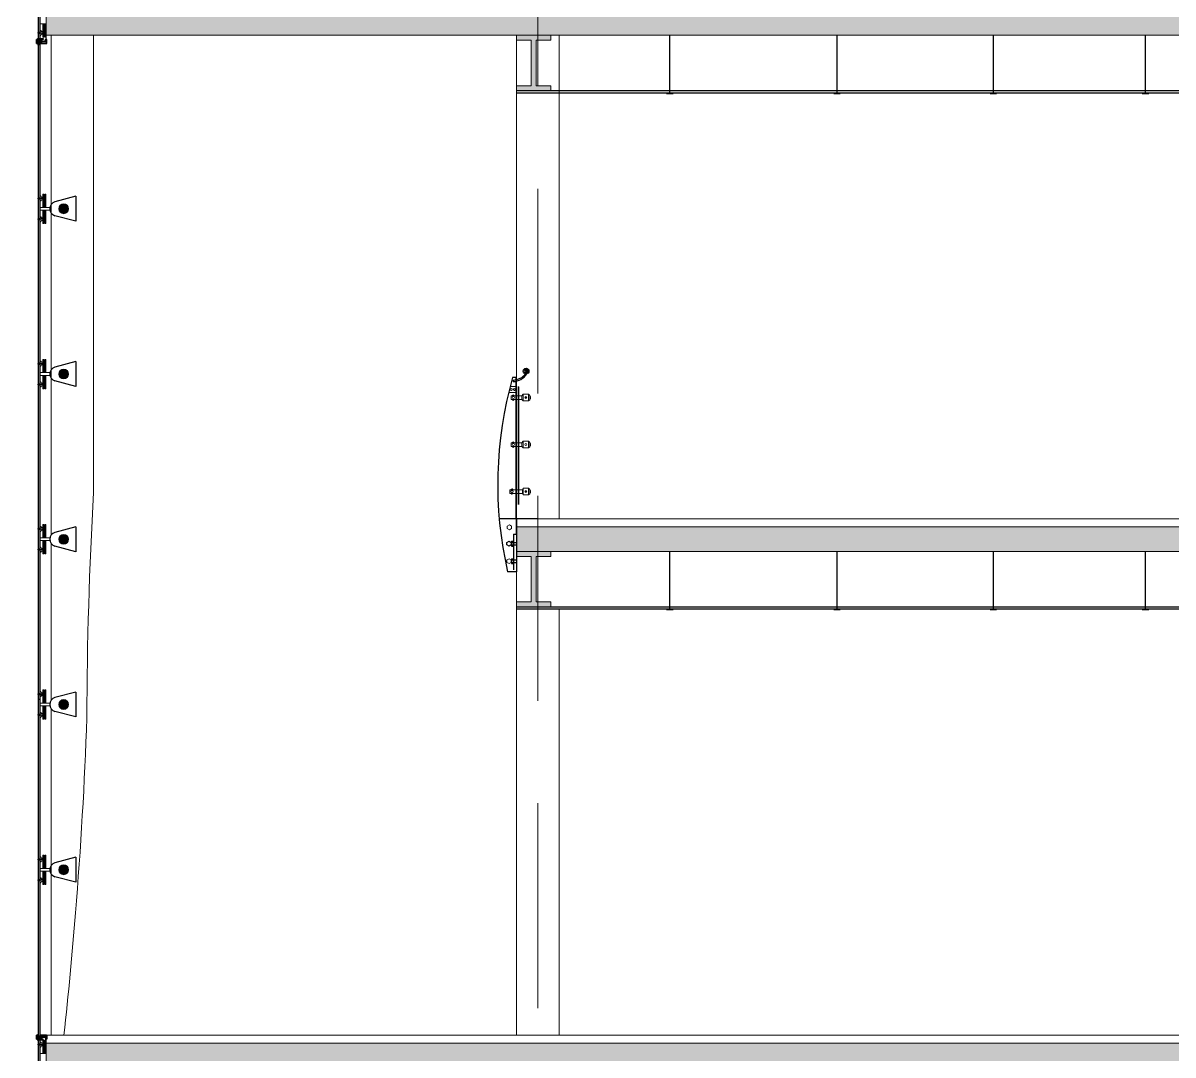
# Model space of a CAD drawing. Header units: millimetres. Extents: x 1135 to 1350, y 205 to 283.
# Drawn here: x 1303.59 to 1310.61, y 260.23 to 266.53 of the extents above; entities that cross this region are included whole.
import ezdxf

# ---------------------------------------------------------------- set-up
doc = ezdxf.new("R2010")
doc.units = ezdxf.units.MM
doc.header["$LTSCALE"] = 10
doc.linetypes.add('DASHED2', pattern=[0.375, 0.25, -0.125])
doc.layers.get('0').update_dxf_attribs({"color": 90})
for name, color, linetype in [('1', 130, 'Continuous'), ('CIEL', 8, 'Continuous'), ('DATA', 9, 'Continuous'), ('ESCALERA', 90, 'Continuous'), ('FONDO', 8, 'Continuous'), ('TEX1', 90, 'Continuous'), ('VIDRO', 140, 'Continuous')]:
    doc.layers.add(name, color=color, linetype=linetype)
for name, color, linetype, lineweight in [('A-perf', 180, 'Continuous', 9), ('cinza 03', 252, 'Continuous', 13), ('HACHT', 90, 'Continuous', 9), ('linha estutura', 252, 'Continuous', 13), ('pn 02', 16, 'Continuous', 20), ('PN-01', 90, 'Continuous', 13), ('TEXTOS', 90, 'Continuous', 9)]:
    doc.layers.add(name, color=color, linetype=linetype, lineweight=lineweight)

# ---------------------------------------------------------------- blocks, each defined once
blk = doc.blocks.new('A$C43351A97')
at = {"layer": 'DATA'}
for p, q in [((0, 0.99), (0, 3.49)), ((0, 3.49), (0.53, 3.49)), ((3.53, 0.99), (0, 0.99)), ((0.07, 3.4), (0.06, 3.37)), ((0.06, 3.37), (0.06, 3.05)), ((0.06, 3.05), (0.07, 3.02)), ((0.09, 3.42), (0.07, 3.4)), ((0.07, 3.31), (0.07, 3.13)), ((0.07, 3.02), (0.09, 3)), ((0.11, 2.92), (0.08, 2.9)), ((0.08, 2.9), (0.08, 2.87)), ((0.08, 2.87), (0.08, 1.13)), ((0.08, 1.13), (0.08, 1.1)), ((0.08, 1.1), (0.11, 1.08)), ((0.13, 3.43), (0.09, 3.42)), ((0.09, 3), (0.13, 2.99)), ((0.14, 2.93), (0.11, 2.92)), ((0.11, 1.08), (0.14, 1.07)), ((0.48, 3.43), (0.13, 3.43)), ((0.46, 3.42), (0.13, 3.36)), ((0.13, 3.08), (0.46, 3.02)), ((0.13, 2.99), (0.48, 2.99)), ((0.53, 2.93), (0.14, 2.93)), ((0.14, 1.07), (2.94, 1.07)), ((0.18, 3.27), (0.3, 3.34)), ((0.3, 3.09), (0.18, 3.16)), ((0.29, 3.32), (0.19, 3.26)), ((0.19, 3.18), (0.29, 3.11)), ((0.26, 2.75), (0.26, 2.19)), ((0.61, 2.75), (0.26, 2.75)), ((0.26, 2.19), (2.73, 2.19)), ((0.32, 3.27), (0.32, 3.3)), ((0.61, 3.27), (0.32, 3.27)), ((0.32, 3.17), (0.61, 3.17)), ((0.32, 3.13), (0.32, 3.17)), ((0.34, 3.32), (0.34, 3.28)), ((0.34, 3.28), (0.43, 3.28)), ((0.34, 3.15), (0.34, 3.11)), ((0.43, 3.15), (0.34, 3.15)), ((0.39, 2.38), (0.39, 2.56)), ((0.43, 3.28), (0.46, 3.42)), ((0.46, 3.02), (0.43, 3.15)), ((0.45, 2.63), (0.86, 2.63)), ((2.73, 2.31), (0.45, 2.31)), ((0.48, 3.41), (0.48, 3.43)), ((0.48, 3.39), (0.48, 3.41)), ((0.49, 3.38), (0.48, 3.39)), ((0.48, 3.03), (0.49, 3.04)), ((0.48, 3.02), (0.48, 3.03)), ((0.48, 2.99), (0.48, 3.02)), ((0.51, 3.38), (0.49, 3.38)), ((0.49, 3.04), (0.51, 3.04)), ((0.52, 3.38), (0.51, 3.38)), ((0.51, 3.04), (0.52, 3.04)), ((0.53, 3.39), (0.52, 3.38)), ((0.52, 3.04), (0.53, 3.03)), ((0.53, 3.49), (0.53, 3.41)), ((0.53, 3.41), (0.53, 3.39)), ((0.53, 3.03), (0.53, 3.02)), ((0.53, 3.02), (0.53, 2.93)), ((0.61, 3.5), (0.61, 3.27)), ((0.86, 3.5), (0.61, 3.5)), ((0.61, 3.17), (0.61, 2.75)), ((0.73, 3.38), (0.86, 3.38)), ((0.73, 2.75), (0.73, 3.38)), ((0.86, 2.75), (0.73, 2.75)), ((0.86, 3.38), (0.86, 3.5)), ((0.86, 2.63), (0.86, 2.75)), ((4.83, 4), (2.1, 3.5)), ((2.1, 4), (4.83, 3.5)), ((2.1, 4), (2.1, 3.5)), ((4.83, 4), (2.1, 4)), ((2.1, 3.5), (4.83, 3.5)), ((2.73, 2.41), (2.73, 2.31)), ((2.73, 2.19), (2.73, 2.09)), ((2.95, 2.47), (2.79, 2.47)), ((2.79, 2.03), (2.95, 2.03)), ((2.88, 2.32), (2.92, 2.31)), ((2.95, 2.39), (2.89, 2.39)), ((2.89, 2.18), (2.93, 2.19)), ((2.9, 2.39), (2.95, 2.41)), ((5.59, 2.31), (2.9, 2.31)), ((2.9, 2.19), (3.54, 2.19)), ((2.96, 2.12), (2.9, 2.12)), ((2.95, 2.09), (2.9, 2.11)), ((2.92, 2.31), (3.03, 2.31)), ((2.93, 2.19), (3.02, 2.19)), ((2.94, 1.07), (2.97, 1.08)), ((2.97, 1.08), (2.99, 1.1)), ((2.98, 3.5), (2.98, 2.42)), ((5.21, 3.5), (2.98, 3.5)), ((2.99, 1.97), (2.99, 2.08)), ((2.99, 1.1), (3, 1.13)), ((3, 1.43), (3.02, 1.49)), ((3, 1.13), (3, 1.43)), ((3.02, 1.49), (3.06, 1.54)), ((3.05, 2.16), (3.05, 1.97)), ((3.05, 1.97), (3.74, 1.97)), ((3.06, 3.42), (5.17, 3.42)), ((3.06, 2.35), (3.06, 3.42)), ((3.06, 1.54), (3.13, 1.56)), ((3.07, 1.46), (3.06, 1.43)), ((3.06, 1.43), (3.06, 1.12)), ((3.06, 1.12), (3.07, 1.09)), ((3.09, 1.48), (3.07, 1.46)), ((3.07, 1.09), (3.09, 1.06)), ((3.08, 1.38), (3.08, 1.19)), ((3.62, 1.87), (3.09, 1.87)), ((3.13, 1.49), (3.09, 1.48)), ((3.09, 1.06), (3.13, 1.05)), ((3.13, 1.56), (3.53, 1.56)), ((3.48, 1.49), (3.13, 1.49)), ((3.13, 1.05), (3.48, 1.05)), ((3.47, 1.48), (3.14, 1.43)), ((3.14, 1.14), (3.47, 1.09)), ((3.19, 1.34), (3.3, 1.41)), ((3.3, 1.15), (3.19, 1.23)), ((3.2, 1.32), (3.3, 1.39)), ((3.3, 1.18), (3.2, 1.24)), ((3.33, 1.37), (3.33, 1.33)), ((3.33, 1.33), (3.74, 1.33)), ((3.33, 1.23), (3.33, 1.2)), ((3.71, 1.23), (3.33, 1.23)), ((3.34, 1.39), (3.34, 1.35)), ((3.34, 1.35), (3.43, 1.35)), ((3.34, 1.22), (3.34, 1.18)), ((3.43, 1.22), (3.34, 1.22)), ((3.43, 1.35), (3.47, 1.48)), ((3.47, 1.09), (3.43, 1.22)), ((3.48, 1.47), (3.48, 1.49)), ((3.48, 1.46), (3.48, 1.47)), ((3.49, 1.45), (3.48, 1.46)), ((3.48, 1.09), (3.49, 1.1)), ((3.48, 1.08), (3.48, 1.09)), ((3.48, 1.05), (3.48, 1.08)), ((3.51, 1.44), (3.49, 1.45)), ((3.49, 1.1), (3.51, 1.1)), ((3.52, 1.45), (3.51, 1.44)), ((3.51, 1.1), (3.52, 1.1)), ((3.53, 1.46), (3.52, 1.45)), ((3.52, 1.1), (3.53, 1.09)), ((3.53, 1.56), (3.53, 1.47)), ((3.53, 1.47), (3.53, 1.46)), ((3.53, 1.09), (3.53, 1.08)), ((3.53, 1.08), (3.53, 0.99)), ((3.54, 2.19), (3.54, 2.09)), ((4.17, 0.88), (3.57, 0.96)), ((3.61, 2.03), (3.7, 2.03)), ((3.62, 1.51), (3.62, 1.87)), ((3.62, 1.09), (3.67, 1.09)), ((3.62, 1.03), (3.62, 1.09)), ((3.64, 2.18), (3.68, 2.19)), ((3.65, 2.19), (5.59, 2.19)), ((3.71, 2.12), (3.65, 2.12)), ((3.7, 2.09), (3.65, 2.11)), ((3.84, 1), (3.65, 1)), ((3.67, 1.09), (3.71, 1.23)), ((3.68, 2.19), (3.77, 2.19)), ((3.71, 1.87), (3.71, 1.51)), ((3.74, 1.87), (3.71, 1.87)), ((3.71, 1.51), (3.8, 1.51)), ((3.74, 1.97), (3.74, 2.08)), ((3.74, 1.33), (3.74, 1.39)), ((3.8, 2.16), (3.8, 1.94)), ((3.87, 1.33), (3.8, 1.09)), ((3.8, 1.09), (3.87, 1.09)), ((3.96, 1.49), (3.86, 1.32)), ((3.87, 1.45), (3.87, 1.33)), ((3.87, 1.09), (3.87, 1.03)), ((3.97, 1.27), (3.97, 1.05)), ((4.17, 1.34), (4.02, 1.5)), ((4.07, 1.05), (4.07, 1.27)), ((4.17, 0), (4.17, 1.5)), ((5.36, 1.5), (4.17, 1.5)), ((4.83, 3.5), (4.83, 4)), ((5.3, 3.19), (5.03, 2.71)), ((5.03, 2.71), (5.03, 2.35)), ((5.11, 2.69), (5.37, 3.14)), ((5.11, 2.35), (5.11, 2.69)), ((5.17, 3.42), (5.3, 3.19)), ((5.17, 0), (5.17, 1.5)), ((5.17, 0.86), (5.67, 0.94)), ((5.37, 3.24), (5.21, 3.5)), ((5.36, 3.5), (5.36, 3.28)), ((5.61, 3.5), (5.36, 3.5)), ((5.36, 3.1), (5.36, 2.93)), ((5.36, 1.57), (5.36, 1.4)), ((5.36, 1.23), (5.36, 1)), ((5.36, 1), (5.61, 1)), ((5.38, 3.25), (5.41, 3.25)), ((5.41, 3.13), (5.38, 3.13)), ((5.38, 1.38), (5.41, 1.38)), ((5.41, 1.25), (5.38, 1.25)), ((5.41, 3.29), (5.5, 3.29)), ((5.41, 3.25), (5.41, 3.29)), ((5.41, 3.09), (5.41, 3.13)), ((5.41, 3.1), (5.41, 3.09)), ((5.6, 3.09), (5.41, 3.09)), ((5.41, 1.41), (5.6, 1.41)), ((5.41, 1.38), (5.41, 1.41)), ((5.41, 1.21), (5.41, 1.25)), ((5.5, 1.21), (5.41, 1.21)), ((5.46, 3), (5.65, 3)), ((5.46, 2.93), (5.46, 3)), ((5.46, 1.5), (5.46, 1.57)), ((5.65, 1.5), (5.46, 1.5)), ((5.5, 3.29), (5.63, 3.16)), ((5.63, 1.34), (5.5, 1.21)), ((5.61, 3.32), (5.61, 3.5)), ((5.64, 3.29), (5.61, 3.32)), ((5.61, 1.18), (5.64, 1.21)), ((5.61, 1), (5.61, 1.18)), ((5.66, 3.31), (5.64, 3.29)), ((5.64, 1.21), (5.66, 1.19)), ((5.65, 3.5), (6.23, 3.5)), ((5.73, 3.45), (5.65, 3.47)), ((5.65, 3), (5.65, 3)), ((5.65, 3), (5.65, 2.38)), ((5.65, 2.13), (5.65, 1.5)), ((5.65, 1.03), (5.73, 1.05)), ((6.23, 1), (5.65, 1)), ((5.72, 3.31), (5.66, 3.31)), ((5.66, 1.19), (5.72, 1.19)), ((6.2, 0.94), (5.67, 0.94)), ((5.73, 3.29), (5.73, 3.45)), ((5.73, 1.05), (5.73, 1.21)), ((5.77, 1.44), (5.77, 3.06)), ((5.77, 3.06), (5.95, 3.06)), ((5.95, 1.44), (5.77, 1.44)), ((6.19, 3.45), (5.81, 3.43)), ((5.81, 3.43), (5.81, 3.29)), ((5.81, 1.21), (5.81, 1.07)), ((5.81, 1.07), (6.19, 1.05)), ((5.92, 3.23), (5.82, 3.28)), ((5.82, 1.22), (5.92, 1.27)), ((5.95, 3.06), (5.95, 3.17)), ((5.95, 1.33), (5.95, 1.44)), ((6.17, 2.25), (6.19, 2.83)), ((6.19, 1.68), (6.17, 2.25)), ((6.19, 2.83), (6.19, 3.45)), ((6.19, 1.05), (6.19, 1.68)), ((6.23, 3.5), (6.23, 1))]:
    blk.add_line(p, q, dxfattribs=at)
blk.add_circle((5.12, 3.76), 0.243, dxfattribs=at)
for centre, radius, start, end in [((0.13, 3.3), 0.0625, 90, 168.61954), ((0.13, 3.14), 0.0625, 191.38046, 270), ((0.24, 3.22), 0.0784, 135.87573, 224.12427), ((0.22, 3.22), 0.0469, 124.43657, 235.56343), ((0.3, 3.3), 0.025, 360, 124.43657), ((0.3, 3.13), 0.025, 235.56343, 360), ((0.31, 3.32), 0.0272, 0, 124.43657), ((0.31, 3.11), 0.0272, 235.56343, 360), ((0.45, 2.56), 0.0625, 90, 180), ((0.45, 2.38), 0.0625, 180, 270), ((2.79, 2.41), 0.0625, 90, 180), ((2.79, 2.09), 0.0625, 180, 270), ((2.9, 2.35), 0.041, 90, 270), ((2.89, 2.35), 0.0312, 90, 254.96712), ((2.9, 2.15), 0.041, 90, 270), ((2.9, 2.15), 0.031, 105.99545, 270.00455), ((2.95, 2.44), 0.03, 270, 90), ((2.95, 2.42), 0.0312, 270, 0), ((2.95, 2.06), 0.03, 270, 90), ((2.96, 2.08), 0.031, 359.99877, 90.00123), ((3.09, 1.97), 0.094, 179.9974, 270.00108), ((3.02, 2.16), 0.031, 360, 90), ((3.03, 2.35), 0.0312, 270, 0), ((3.05, 2.16), 0.00000125, 180, 0), ((3.14, 1.37), 0.0625, 90, 168.61954), ((3.14, 1.2), 0.0625, 191.38046, 270), ((3.24, 1.28), 0.0784, 135.87573, 224.12427), ((3.23, 1.28), 0.0469, 124.35561, 235.64439), ((3.32, 1.39), 0.0272, 360, 124.43657), ((3.31, 1.37), 0.025, 359.99613, 124.00387), ((3.31, 1.2), 0.025, 235.73155, 359.72194), ((3.32, 1.18), 0.0272, 235.56343, 360), ((3.61, 2.09), 0.0625, 180, 270), ((3.57, 1.08), 0.039, 0.1803, 180), ((3.57, 1), 0.039, 180, 262.07308), ((3.65, 2.15), 0.041, 90, 270), ((3.65, 2.15), 0.0309, 105.33705, 270.12763), ((3.74, 1.51), 0.125, 180, 270), ((3.65, 1.03), 0.03, 180, 224.98847), ((3.65, 1.03), 0.03, 224.98847, 270.01153), ((3.7, 2.06), 0.031, 270, 90), ((3.71, 2.08), 0.031, 360, 90), ((3.74, 1.94), 0.062, 270, 360), ((3.77, 2.16), 0.031, 0, 90), ((3.8, 1.45), 0.062, 360, 90), ((3.84, 1.03), 0.03, 270, 0.00477), ((3.99, 1.47), 0.037, 43.0014, 150), ((4.02, 1.25), 0.0537, 21.45883, 158.54117), ((4.02, 1.07), 0.0537, 201.45883, 338.54117), ((5.07, 2.35), 0.04, 180, 0), ((5.38, 3.28), 0.025, 180, 270), ((5.38, 3.1), 0.025, 90, 180), ((5.41, 2.93), 0.05, 180, 0), ((5.41, 1.57), 0.05, 0, 180), ((5.38, 1.4), 0.025, 180, 270), ((5.38, 1.23), 0.025, 90, 180), ((5.29, 3.19), 0.0938, 330, 30), ((5.87, 3.71), 0.337, 118.30351, 217.999), ((5.59, 2.38), 0.0625, 270, 0), ((5.59, 2.13), 0.0625, 0, 90), ((5.6, 3.13), 0.0414, 270, 45), ((5.6, 1.37), 0.0414, 315, 90), ((5.65, 3.49), 0.015, 90, 256.26192), ((5.65, 1.02), 0.015, 103.73808, 270), ((5.77, 3.3), 0.05, 166.11346, 339.89449), ((5.77, 1.2), 0.05, 20.10551, 193.88654), ((5.77, 3.29), 0.04, 180, 0), ((5.77, 1.21), 0.04, 0, 180), ((5.89, 3.17), 0.0625, 360, 60), ((5.89, 1.33), 0.0625, 300, 360)]:
    blk.add_arc(centre, radius, start, end, dxfattribs=at)
blk = doc.blocks.new('SPIDERLADO')
at = {"layer": '1'}
h = blk.add_hatch(dxfattribs=at)
h.set_pattern_fill('LINE', color=256, scale=0.022502, angle=45, style=0)
h.set_pattern_definition([(45, (-190.9028623, 32.652582), (-0.001988936716, 0.001988936716), [])])
h.paths.add_polyline_path([(-0.0465, 0, 0.528848), (-0.0848, 0.0261), (-0.1008, 0.0096, 1.19142)])
for p, q in [((0, 0.076), (-0.1288, 0.0422)), ((0, 0.076), (0, -0.076)), ((0, -0.076), (-0.1288, -0.0422))]:
    blk.add_line(p, q)
blk.add_arc((-0.1156, 0), 0.0442, 107.41068, 252.58932)
at = {"layer": 'A-perf', "color": 8}
for radius in [0.03, 0.028]:
    blk.add_circle((-0.0745, 0), radius, dxfattribs=at)
at = {"layer": 'PN-01'}
for p, q in [((-0.2142, 0.0788), (-0.22, 0.0788)), ((-0.2102, 0.0717), (-0.2142, 0.0788)), ((-0.2016, 0.0717), (-0.2102, 0.0717)), ((-0.2016, 0.0895), (-0.2016, 0.0085)), ((-0.1953, 0.0895), (-0.2016, 0.0895)), ((-0.1953, 0.0783), (-0.2016, 0.0783)), ((-0.1953, 0.0895), (-0.1953, 0.0085)), ((-0.1891, 0.0717), (-0.1953, 0.0757)), ((-0.1934, 0.0745), (-0.1934, 0.0519)), ((-0.1922, 0.0737), (-0.1922, 0.0527)), ((-0.1909, 0.0729), (-0.1909, 0.0535)), ((-0.1891, 0.0895), (-0.1891, 0.0798)), ((-0.1891, 0.0895), (-0.1828, 0.0895)), ((-0.1891, 0.0798), (-0.1891, 0.0465)), ((-0.1828, 0.0895), (-0.1828, 0.0085)), ((-0.1953, 0.0632), (-0.2349, 0.0632)), ((-0.2246, 0.0673), (-0.23, 0.0699)), ((-0.2249, 0.066), (-0.23, 0.0685)), ((-0.1953, 0.0644), (-0.23, 0.0644)), ((-0.1953, 0.0619), (-0.23, 0.0619)), ((-0.2249, 0.0603), (-0.23, 0.0578)), ((-0.2246, 0.0591), (-0.23, 0.0564)), ((-0.1953, 0.0644), (-0.2291, 0.0644)), ((-0.22, 0.066), (-0.2249, 0.066)), ((-0.22, 0.0603), (-0.2249, 0.0603)), ((-0.22, 0.0673), (-0.2246, 0.0673)), ((-0.22, 0.0591), (-0.2246, 0.0591)), ((-0.2142, 0.0482), (-0.22, 0.0482)), ((-0.1592, 0.0085), (-0.22, 0.0085)), ((-0.2102, 0.0553), (-0.2142, 0.0482)), ((-0.2016, 0.0553), (-0.2102, 0.0553)), ((-0.1953, 0.0481), (-0.2016, 0.0481)), ((-0.1953, 0.0344), (-0.2016, 0.0344)), ((-0.1891, 0.0547), (-0.1953, 0.0507)), ((-0.1891, 0.0465), (-0.1891, 0.0085)), ((-0.1891, 0.0344), (-0.1828, 0.0344)), ((-0.1953, -0.0632), (-0.2349, -0.0632)), ((-0.2246, -0.0591), (-0.23, -0.0564)), ((-0.2249, -0.0603), (-0.23, -0.0578)), ((-0.1953, -0.0619), (-0.23, -0.0619)), ((-0.1953, -0.0644), (-0.23, -0.0644)), ((-0.2249, -0.066), (-0.23, -0.0685)), ((-0.2246, -0.0673), (-0.23, -0.0699)), ((-0.1953, -0.0644), (-0.2291, -0.0644)), ((-0.22, -0.0603), (-0.2249, -0.0603)), ((-0.22, -0.066), (-0.2249, -0.066)), ((-0.22, -0.0591), (-0.2246, -0.0591)), ((-0.22, -0.0673), (-0.2246, -0.0673)), ((-0.1592, -0.0085), (-0.22, -0.0085)), ((-0.2142, -0.0482), (-0.22, -0.0482)), ((-0.2102, -0.0553), (-0.2142, -0.0482)), ((-0.2016, -0.0553), (-0.2102, -0.0553)), ((-0.2016, -0.0895), (-0.2016, -0.0085)), ((-0.1953, -0.0344), (-0.2016, -0.0344)), ((-0.1953, -0.0481), (-0.2016, -0.0481)), ((-0.1953, -0.0895), (-0.1953, -0.0085)), ((-0.1891, -0.0547), (-0.1953, -0.0507)), ((-0.1934, -0.0745), (-0.1934, -0.0519)), ((-0.1922, -0.0737), (-0.1922, -0.0527)), ((-0.1909, -0.0729), (-0.1909, -0.0535)), ((-0.1891, -0.0465), (-0.1891, -0.0085)), ((-0.1891, -0.0344), (-0.1828, -0.0344)), ((-0.1891, -0.0798), (-0.1891, -0.0465)), ((-0.1828, -0.0895), (-0.1828, -0.0085)), ((-0.2142, -0.0788), (-0.22, -0.0788)), ((-0.2102, -0.0717), (-0.2142, -0.0788)), ((-0.2016, -0.0717), (-0.2102, -0.0717)), ((-0.1953, -0.0783), (-0.2016, -0.0783)), ((-0.1953, -0.0895), (-0.2016, -0.0895)), ((-0.1891, -0.0717), (-0.1953, -0.0757)), ((-0.1891, -0.0895), (-0.1891, -0.0798)), ((-0.1891, -0.0895), (-0.1828, -0.0895))]:
    blk.add_line(p, q, dxfattribs=at)

msp = doc.modelspace()

# ---------------------------------------------------------------- hatches: boundary and pattern name
at = {"layer": '1'}
h = msp.add_hatch(dxfattribs=at)
h.set_pattern_fill('LINE', color=256, scale=0.022502, angle=45, style=0)
h.set_pattern_definition([(45, (1113.0071196, 295.0192487), (-0.001988936716, 0.001988936716), [])])
h.paths.add_polyline_path([(1303.8635, 262.3667, 0.528848), (1303.8252, 262.3927), (1303.8091, 262.3762, 1.19142)])
h = msp.add_hatch(dxfattribs=at)
h.set_pattern_fill('LINE', color=256, scale=0.022502, angle=45, style=0)
h.set_pattern_definition([(45, (1113.0071196, 294.0109154), (-0.001988936716, 0.001988936716), [])])
h.paths.add_polyline_path([(1303.8635, 261.3583, 0.528848), (1303.8252, 261.3844), (1303.8091, 261.3679, 1.19142)])
at = {"layer": 'cinza 03'}
h = msp.add_hatch(dxfattribs=at)
h.set_pattern_fill('LINE', color=256, scale=0.014873, angle=90, style=0)
h.set_pattern_definition([(90, (-1957.9210344, -1167.4279192), (0.0018591344764, 1e-19), [])])
h.paths.add_polyline_path([(1306.6143, 264.2398), (1306.6076, 264.2398), (1306.6076, 264.3049), (1306.6143, 264.3049)])
h.paths.add_polyline_path([(1306.6143, 263.6661), (1306.6076, 263.6661), (1306.6076, 264.2398), (1306.6143, 264.2398)])
h.paths.add_polyline_path([(1306.6143, 263.5865), (1306.6076, 263.5865), (1306.6076, 263.6661), (1306.6143, 263.6661)])
h = msp.add_hatch(color=256, dxfattribs=at)
edge = h.paths.add_edge_path()
edge.add_arc((1306.6568, 264.2398), 0.00205, 0, 360)
at = {"layer": 'ESCALERA', "ltscale": 0.1}
h = msp.add_hatch(color=256, dxfattribs=at)
h.paths.add_polyline_path([(1306.6568, 264.4186, -0.429246), (1306.6749, 264.4014, -0.019142), (1306.6748, 264.4001), (1306.6568, 264.4001)])
h.paths.add_polyline_path([(1306.6568, 264.4186), (1306.6568, 264.4001), (1306.6406, 264.4001, -0.019142), (1306.6406, 264.4014, -0.399339)])
h.paths.add_polyline_path([(1306.6568, 264.4001), (1306.6748, 264.4001, -0.406762), (1306.6568, 264.3843)])
h.paths.add_polyline_path([(1306.6406, 264.4014, -0.060174), (1306.641, 264.4055), (1306.6568, 264.3979), (1306.6568, 264.3843, -0.399339)])
at = {"layer": 'HACHT'}
h = msp.add_hatch(color=256, dxfattribs=at)
h.paths.add_polyline_path([(1324.6001, 252.4176), (1325.4787, 252.4176), (1325.4787, 252.5676), (1324.2787, 252.5676), (1324.2787, 252.3824), (1324.0087, 252.3824), (1324.0087, 252.1971), (1323.7387, 252.1971), (1323.7387, 252.0118), (1323.4687, 252.0118), (1323.4687, 251.8265), (1323.1987, 251.8265), (1323.1987, 251.6412), (1322.9287, 251.6412), (1322.9287, 251.4559), (1322.6587, 251.4559), (1322.6587, 251.2706), (1322.3887, 251.2706), (1322.3887, 251.0853), (1322.1187, 251.0853), (1322.1187, 250.85), (1318.2287, 250.85), (1318.2287, 250.65), (1322.0244, 250.65)])
h.paths.add_polyline_path([(1324.6001, 255.5676), (1325.4787, 255.5676), (1325.4787, 255.7176), (1324.2787, 255.7176), (1324.2787, 255.5324), (1324.0087, 255.5324), (1324.0087, 255.3471), (1323.7387, 255.3471), (1323.7387, 255.1618), (1323.4687, 255.1618), (1323.4687, 254.9765), (1323.1987, 254.9765), (1323.1987, 254.7912), (1322.9287, 254.7912), (1322.9287, 254.6059), (1322.6587, 254.6059), (1322.6587, 254.4206), (1322.3887, 254.4206), (1322.3887, 254.2353), (1322.1187, 254.2353), (1322.1187, 254), (1318.2287, 254), (1318.2287, 253.85), (1322.0244, 253.85), (1322.0973, 253.85)])
h.paths.add_polyline_path([(1324.6001, 258.7176), (1325.4787, 258.7176), (1325.4787, 258.8676), (1324.2787, 258.8676), (1324.2787, 258.6824), (1324.0087, 258.6824), (1324.0087, 258.4971), (1323.7387, 258.4971), (1323.7387, 258.3118), (1323.4687, 258.3118), (1323.4687, 258.1265), (1323.1987, 258.1265), (1323.1987, 257.9412), (1322.9287, 257.9412), (1322.9287, 257.7559), (1322.6587, 257.7559), (1322.6587, 257.5706), (1322.3887, 257.5706), (1322.3887, 257.3853), (1322.1187, 257.3853), (1322.1187, 257.15), (1318.2287, 257.15), (1318.2287, 256.95), (1322.0244, 256.95)])
h.paths.add_polyline_path([(1324.6001, 261.8676), (1325.4787, 261.8676), (1325.4787, 262.0176), (1324.2787, 262.0176), (1324.2787, 261.8324), (1324.0087, 261.8324), (1324.0087, 261.6471), (1323.7387, 261.6471), (1323.7387, 261.4618), (1323.4687, 261.4618), (1323.4687, 261.2765), (1323.1987, 261.2765), (1323.1987, 261.0912), (1322.9287, 261.0912), (1322.9287, 260.9059), (1322.6587, 260.9059), (1322.6587, 260.7206), (1322.3887, 260.7206), (1322.3887, 260.5353), (1322.1187, 260.5353), (1322.1187, 260.3), (1318.2287, 260.3), (1318.2287, 260.15), (1322.0244, 260.15), (1322.0973, 260.15)])
h.paths.add_polyline_path([(1324.6001, 265.0176), (1325.4787, 265.0176), (1325.4787, 265.1676), (1324.2787, 265.1676), (1324.2787, 264.9824), (1324.0087, 264.9824), (1324.0087, 264.7971), (1323.7387, 264.7971), (1323.7387, 264.6118), (1323.4687, 264.6118), (1323.4687, 264.4265), (1323.1987, 264.4265), (1323.1987, 264.2412), (1322.9287, 264.2412), (1322.9287, 264.0559), (1322.6587, 264.0559), (1322.6587, 263.8706), (1322.3887, 263.8706), (1322.3887, 263.6853), (1322.1187, 263.6853), (1322.1187, 263.45), (1318.2287, 263.45), (1318.2287, 263.25), (1322.0244, 263.25)])
h.paths.add_polyline_path([(1317.4037, 254), (1303.2681, 254), (1303.2681, 253.85), (1317.4037, 253.85)])
h.paths.add_polyline_path([(1317.4037, 260.3), (1303.7287, 260.3), (1303.7287, 260.15), (1317.4037, 260.15)])
h.paths.add_polyline_path([(1317.4037, 266.6), (1303.7287, 266.6), (1303.7287, 266.45), (1317.4037, 266.45)])
h.paths.add_polyline_path([(1322.1076, 254.1044), (1322.339, 254.1044), (1322.339, 254.2844), (1322.1076, 254.2844)], flags=25)
h.paths.add_polyline_path([(1322.1076, 260.4044), (1322.339, 260.4044), (1322.339, 260.5844), (1322.1076, 260.5844)], flags=25)
h = msp.add_hatch(color=256, dxfattribs=at)
h.paths.add_polyline_path([(1317.4037, 257.15), (1306.5987, 257.15), (1306.5987, 257), (1306.8087, 257), (1317.4037, 257)])
h.paths.add_polyline_path([(1317.4037, 263.45), (1306.5987, 263.45), (1306.5987, 263.3), (1306.8087, 263.3), (1317.4037, 263.3)])
at = {"layer": 'pn 02'}
for points in [[(1306.5987, 266.1425), (1306.5987, 266.1125), (1306.8087, 266.1125), (1306.8087, 266.1425), (1306.7187, 266.1425), (1306.7187, 266.42), (1306.8087, 266.42), (1306.8087, 266.45), (1306.5987, 266.45), (1306.5987, 266.42), (1306.6887, 266.42), (1306.6887, 266.1425)], [(1306.5987, 262.9925), (1306.5987, 262.9625), (1306.8087, 262.9625), (1306.8087, 262.9925), (1306.7187, 262.9925), (1306.7187, 263.27), (1306.8087, 263.27), (1306.8087, 263.3), (1306.5987, 263.3), (1306.5987, 263.27), (1306.6887, 263.27), (1306.6887, 262.9925)]]:
    msp.add_hatch(color=256, dxfattribs=at).paths.add_polyline_path(points)

# ---------------------------------------------------------------- linework, layer by layer
for p, q in [((1303.91, 262.4426), (1303.7812, 262.4088)), ((1303.91, 262.4426), (1303.91, 262.2907)), ((1303.91, 262.2907), (1303.7812, 262.3245)), ((1303.91, 261.4343), (1303.7812, 261.4005)), ((1303.91, 261.4343), (1303.91, 261.2824)), ((1303.91, 261.2824), (1303.7812, 261.3162))]:
    msp.add_line(p, q)
for centre in [(1303.7944, 262.3667), (1303.7944, 261.3583)]:
    msp.add_arc(centre, 0.0442, 107.41068, 252.58932)
at = {"layer": 'A-perf'}
for p, q in [((1303.76, 263.4028), (1303.76, 266.45)), ((1304.0181, 263.6599), (1304.0181, 266.45)), ((1303.76, 262.5864), (1303.76, 263.3472)), ((1303.76, 262.3944), (1303.76, 262.5864)), ((1303.76, 261.1422), (1303.76, 262.3389)), ((1303.76, 260.35), (1303.76, 261.1422))]:
    msp.add_line(p, q, dxfattribs=at)
at = {"layer": 'A-perf', "color": 8}
for centre, radius in [((1303.8355, 262.3667), 0.03), ((1303.8355, 262.3667), 0.028), ((1303.8355, 261.3583), 0.03), ((1303.8355, 261.3583), 0.028)]:
    msp.add_circle(centre, radius, dxfattribs=at)
at = {"layer": 'A-perf'}
for centre, radius, start, end in [((1328.4826, 262.245), 24.5054, 176.69004, 179.90334), ((1277.3659, 263.2426), 26.6286, 355.37318, 357.94196), ((1277.3659, 263.2426), 26.6286, 353.76369, 355.37318)]:
    msp.add_arc(centre, radius, start, end, dxfattribs=at)
at = {"layer": 'CIEL'}
for p, q in [((1306.5987, 266.1125), (1314.5727, 266.1125)), ((1306.5987, 266.1), (1314.5727, 266.1)), ((1307.5156, 266.0957), (1307.5554, 266.0957)), ((1308.5355, 266.0957), (1308.5752, 266.0957)), ((1309.49, 266.0957), (1309.5297, 266.0957)), ((1310.4183, 266.0957), (1310.4581, 266.0957)), ((1306.5987, 262.9625), (1314.5727, 262.9625)), ((1306.5987, 262.95), (1314.5727, 262.95)), ((1307.5156, 262.9457), (1307.5554, 262.9457)), ((1308.5355, 262.9457), (1308.5752, 262.9457)), ((1309.49, 262.9457), (1309.5297, 262.9457)), ((1310.4183, 262.9457), (1310.4581, 262.9457))]:
    msp.add_line(p, q, dxfattribs=at)
at = {"layer": 'cinza 03'}
for p, q in [((1306.5965, 264.2714), (1306.5518, 264.2714)), ((1306.5965, 264.3074), (1306.5609, 264.3074)), ((1306.6131, 264.3049), (1306.6076, 264.3049)), ((1306.6311, 264.2512), (1306.5665, 264.2512)), ((1306.5665, 264.2512), (1306.5665, 264.2286)), ((1306.5665, 264.2286), (1306.6311, 264.2286)), ((1306.6404, 264.2604), (1306.6311, 264.2512)), ((1306.6311, 264.2286), (1306.6311, 264.2512)), ((1306.6311, 264.2286), (1306.6404, 264.2189)), ((1306.6733, 264.2604), (1306.6404, 264.2604)), ((1306.6404, 264.2604), (1306.6404, 264.2189)), ((1306.6733, 264.2189), (1306.6404, 264.2189)), ((1306.68, 264.2522), (1306.6733, 264.2604)), ((1306.6733, 264.2604), (1306.6733, 264.2189)), ((1306.6733, 264.2189), (1306.68, 264.2254)), ((1306.68, 264.2522), (1306.68, 264.2254)), ((1306.6845, 264.2466), (1306.68, 264.2466)), ((1306.6845, 264.2325), (1306.68, 264.2325)), ((1306.6845, 264.2466), (1306.6845, 264.2325)), ((1306.6311, 263.9644), (1306.5665, 263.9644)), ((1306.5665, 263.9644), (1306.5665, 263.9418)), ((1306.5665, 263.9418), (1306.6311, 263.9418)), ((1306.6404, 263.9736), (1306.6311, 263.9644)), ((1306.6311, 263.9418), (1306.6311, 263.9644)), ((1306.6311, 263.9418), (1306.6404, 263.9321)), ((1306.6733, 263.9736), (1306.6404, 263.9736)), ((1306.6404, 263.9736), (1306.6404, 263.9321)), ((1306.6733, 263.9321), (1306.6404, 263.9321)), ((1306.68, 263.9654), (1306.6733, 263.9736)), ((1306.6733, 263.9736), (1306.6733, 263.9321)), ((1306.6733, 263.9321), (1306.68, 263.9386)), ((1306.68, 263.9654), (1306.68, 263.9386)), ((1306.6845, 263.9598), (1306.68, 263.9598)), ((1306.6845, 263.9457), (1306.68, 263.9457)), ((1306.6845, 263.9598), (1306.6845, 263.9457)), ((1306.5594, 263.6774), (1306.6351, 263.6774)), ((1306.5594, 263.6774), (1306.5594, 263.6547)), ((1306.5594, 263.6547), (1306.6351, 263.6547)), ((1306.6404, 263.687), (1306.6351, 263.6774)), ((1306.6351, 263.6547), (1306.6351, 263.6774)), ((1306.6404, 263.6454), (1306.6351, 263.6547)), ((1306.6404, 263.687), (1306.6404, 263.6454)), ((1306.6733, 263.687), (1306.6404, 263.687)), ((1306.6733, 263.6454), (1306.6404, 263.6454)), ((1306.68, 263.6787), (1306.6733, 263.687)), ((1306.6733, 263.687), (1306.6733, 263.6454)), ((1306.6733, 263.6454), (1306.68, 263.6519)), ((1306.68, 263.6787), (1306.68, 263.6519)), ((1306.6845, 263.6732), (1306.68, 263.6732)), ((1306.6845, 263.6591), (1306.68, 263.6591)), ((1306.6845, 263.6732), (1306.6845, 263.6591))]:
    msp.add_line(p, q, dxfattribs=at)
for points in [[(1306.5667, 264.2955), (1306.5721, 264.2924), (1306.5721, 264.2862), (1306.5667, 264.283), (1306.5613, 264.2862), (1306.5613, 264.2924)], [(1306.5864, 264.2955), (1306.5918, 264.2924), (1306.5918, 264.2862), (1306.5864, 264.283), (1306.581, 264.2862), (1306.581, 264.2924)]]:
    msp.add_lwpolyline(points, close=True, dxfattribs=at)
for centre, radius in [((1306.5667, 264.2893), 0.00624), ((1306.5864, 264.2893), 0.00624), ((1306.5799, 264.24), 0.00624), ((1306.6568, 264.2398), 0.00624), ((1306.6568, 264.2398), 0.00205), ((1306.5799, 263.9531), 0.00624), ((1306.6568, 263.9529), 0.00624), ((1306.5714, 263.6661), 0.00764), ((1306.6568, 263.6663), 0.00624), ((1306.6568, 263.6663), 0.00205)]:
    msp.add_circle(centre, radius, dxfattribs=at)
for centre, radius, start, end in [((1306.5795, 264.251), 0.00604, 1.59643, 178.40357), ((1306.5795, 264.2287), 0.00604, 180.75658, 359.24342), ((1306.5795, 263.9642), 0.00604, 1.59643, 178.40357), ((1306.5795, 263.9419), 0.00604, 180.75658, 359.24342), ((1306.5711, 263.6557), 0.00487, 191.14955, 348.85045), ((1306.5718, 263.6774), 0.00487, 359.77035, 180.22965)]:
    msp.add_arc(centre, radius, start, end, dxfattribs=at)
at = {"layer": 'ESCALERA'}
for p, q in [((1306.5965, 264.3614), (1306.5755, 264.3614)), ((1306.578, 264.3465), (1306.578, 264.3371)), ((1306.5965, 263.5001), (1306.5965, 264.3614)), ((1306.5965, 263.5001), (1306.4939, 263.5001)), ((1306.5965, 263.5001), (1306.5965, 263.406)), ((1306.7301, 263.5001), (1306.5965, 263.5001)), ((1306.5987, 263.5), (1306.5987, 263.1772)), ((1306.5685, 263.363), (1306.5799, 263.363)), ((1306.5685, 263.363), (1306.5685, 263.3329)), ((1306.5685, 263.3554), (1306.5987, 263.3554)), ((1306.5799, 263.406), (1306.5799, 263.1895)), ((1306.5799, 263.406), (1306.5987, 263.406)), ((1306.5685, 263.3402), (1306.5987, 263.3402)), ((1306.5685, 263.3329), (1306.5799, 263.3329)), ((1306.5685, 263.2564), (1306.5799, 263.2564)), ((1306.5685, 263.2564), (1306.5685, 263.2263)), ((1306.5685, 263.2488), (1306.5987, 263.2488)), ((1306.5685, 263.2336), (1306.5987, 263.2336)), ((1306.5685, 263.2263), (1306.5799, 263.2263)), ((1306.5987, 263.1772), (1306.5447, 263.1772))]:
    msp.add_line(p, q, dxfattribs=at)
msp.add_lwpolyline([(1306.5671, 263.3402), (1306.554, 263.3328), (1306.5409, 263.3404), (1306.541, 263.3555), (1306.5542, 263.363), (1306.5672, 263.3554)], close=True, dxfattribs=at)
msp.add_circle((1306.6577, 264.4014), 0.0172, dxfattribs=at)
for centre, radius, start, end in [((1308.872, 263.7092), 2.3873, 164.14618, 192.87491), ((1306.5753, 264.4505), 0.104, 271.46779, 321.73993), ((1306.5753, 264.4411), 0.104, 271.46779, 326.97477)]:
    msp.add_arc(centre, radius, start, end, dxfattribs=at)
at = {"layer": 'FONDO'}
for p, q in [((1307.5355, 266.0957), (1307.5355, 266.45)), ((1308.5554, 266.0957), (1308.5554, 266.45)), ((1309.5098, 266.0957), (1309.5098, 266.45)), ((1310.4382, 266.0957), (1310.4382, 266.45)), ((1307.5355, 262.9457), (1307.5355, 263.3)), ((1308.5554, 262.9457), (1308.5554, 263.3)), ((1309.5098, 262.9457), (1309.5098, 263.3)), ((1310.4382, 262.9457), (1310.4382, 263.3))]:
    msp.add_line(p, q, dxfattribs=at)
at = {"layer": 'linha estutura', "linetype": 'DASHED2', "ltscale": 0.5}
msp.add_line((1306.7287, 280.5143), (1306.7287, 205.1185), dxfattribs=at)
at = {"layer": 'linha estutura'}
for p, q in [((1306.5987, 263.5), (1306.5987, 262.95)), ((1306.5987, 263.5), (1306.5987, 263.25)), ((1303.76, 260.35), (1303.8369, 260.35))]:
    msp.add_line(p, q, dxfattribs=at)
at = {"layer": 'pn 02'}
for p, q in [((1303.7287, 266.4), (1303.7287, 266.65)), ((1303.7287, 266.4), (1303.7287, 266.65)), ((1303.7287, 266.45), (1317.4037, 266.45)), ((1306.5987, 263.5), (1317.2537, 263.5)), ((1306.5987, 263.45), (1317.4037, 263.45)), ((1306.5987, 263.3), (1317.4037, 263.3)), ((1303.7287, 260.35), (1317.2537, 260.35)), ((1303.7287, 260.1), (1303.7287, 260.35)), ((1303.7287, 260.3), (1317.4037, 260.3))]:
    msp.add_line(p, q, dxfattribs=at)
at = {"layer": 'pn 02', "linetype": 'Continuous'}
for points in [[(1306.5987, 266.1425), (1306.5987, 266.1125), (1306.8087, 266.1125), (1306.8087, 266.1425), (1306.7187, 266.1425), (1306.7187, 266.42), (1306.8087, 266.42), (1306.8087, 266.45), (1306.5987, 266.45), (1306.5987, 266.42), (1306.6887, 266.42), (1306.6887, 266.1425)], [(1306.5987, 262.9925), (1306.5987, 262.9625), (1306.8087, 262.9625), (1306.8087, 262.9925), (1306.7187, 262.9925), (1306.7187, 263.27), (1306.8087, 263.27), (1306.8087, 263.3), (1306.5987, 263.3), (1306.5987, 263.27), (1306.6887, 263.27), (1306.6887, 262.9925)]]:
    msp.add_lwpolyline(points, close=True, dxfattribs=at)
at = {"layer": 'PN-01'}
for p, q in [((1303.7287, 266.5196), (1303.69, 266.5196)), ((1303.7287, 266.5196), (1303.69, 266.5196)), ((1303.7084, 266.4386), (1303.7084, 266.5196)), ((1303.7084, 266.4386), (1303.7084, 266.5196)), ((1303.7147, 266.4386), (1303.7147, 266.5196)), ((1303.7147, 266.4386), (1303.7147, 266.5196)), ((1303.7209, 266.4816), (1303.7209, 266.5196)), ((1303.7209, 266.4816), (1303.7209, 266.5196)), ((1303.7272, 266.4386), (1303.7272, 266.5196)), ((1303.7272, 266.4386), (1303.7272, 266.5196)), ((1303.7147, 266.4649), (1303.6751, 266.4649)), ((1303.7147, 266.4649), (1303.6751, 266.4649)), ((1303.6854, 266.469), (1303.68, 266.4717)), ((1303.6854, 266.469), (1303.68, 266.4717)), ((1303.6851, 266.4678), (1303.68, 266.4703)), ((1303.6851, 266.4678), (1303.68, 266.4703)), ((1303.7147, 266.4662), (1303.68, 266.4662)), ((1303.7147, 266.4662), (1303.68, 266.4662)), ((1303.7147, 266.4637), (1303.68, 266.4637)), ((1303.7147, 266.4637), (1303.68, 266.4637)), ((1303.6851, 266.4621), (1303.68, 266.4596)), ((1303.6851, 266.4621), (1303.68, 266.4596)), ((1303.6854, 266.4608), (1303.68, 266.4582)), ((1303.6854, 266.4608), (1303.68, 266.4582)), ((1303.7147, 266.4637), (1303.6809, 266.4637)), ((1303.7147, 266.4637), (1303.6809, 266.4637)), ((1303.69, 266.4678), (1303.6851, 266.4678)), ((1303.69, 266.4678), (1303.6851, 266.4678)), ((1303.69, 266.4621), (1303.6851, 266.4621)), ((1303.69, 266.4621), (1303.6851, 266.4621)), ((1303.69, 266.469), (1303.6854, 266.469)), ((1303.69, 266.469), (1303.6854, 266.469)), ((1303.69, 266.4608), (1303.6854, 266.4608)), ((1303.69, 266.4608), (1303.6854, 266.4608)), ((1303.6958, 266.4799), (1303.69, 266.4799)), ((1303.6958, 266.4799), (1303.69, 266.4799)), ((1303.6958, 266.4492), (1303.69, 266.4492)), ((1303.6958, 266.4492), (1303.69, 266.4492)), ((1303.6998, 266.4728), (1303.6958, 266.4799)), ((1303.6998, 266.4728), (1303.6958, 266.4799)), ((1303.6998, 266.4563), (1303.6958, 266.4492)), ((1303.6998, 266.4563), (1303.6958, 266.4492)), ((1303.7084, 266.4728), (1303.6998, 266.4728)), ((1303.7084, 266.4728), (1303.6998, 266.4728)), ((1303.7084, 266.4563), (1303.6998, 266.4563)), ((1303.7084, 266.4563), (1303.6998, 266.4563)), ((1303.7147, 266.4937), (1303.7084, 266.4937)), ((1303.7147, 266.4937), (1303.7084, 266.4937)), ((1303.7147, 266.48), (1303.7084, 266.48)), ((1303.7147, 266.48), (1303.7084, 266.48)), ((1303.7147, 266.4498), (1303.7084, 266.4498)), ((1303.7147, 266.4498), (1303.7084, 266.4498)), ((1303.7209, 266.4734), (1303.7147, 266.4774)), ((1303.7209, 266.4734), (1303.7147, 266.4774)), ((1303.7209, 266.4564), (1303.7147, 266.4524)), ((1303.7209, 266.4564), (1303.7147, 266.4524)), ((1303.7165, 266.4536), (1303.7165, 266.4762)), ((1303.7165, 266.4536), (1303.7165, 266.4762)), ((1303.7178, 266.4544), (1303.7178, 266.4754)), ((1303.7178, 266.4544), (1303.7178, 266.4754)), ((1303.719, 266.4552), (1303.719, 266.4746)), ((1303.719, 266.4552), (1303.719, 266.4746)), ((1303.7209, 266.4937), (1303.7272, 266.4937)), ((1303.7209, 266.4937), (1303.7272, 266.4937)), ((1303.7209, 266.4483), (1303.7209, 266.4816)), ((1303.7209, 266.4483), (1303.7209, 266.4816)), ((1303.7209, 266.4386), (1303.7209, 266.4483)), ((1303.7209, 266.4386), (1303.7209, 266.4483)), ((1306.5987, 266.45), (1306.5987, 263.5)), ((1306.8587, 266.45), (1306.8587, 263.5)), ((1303.7147, 266.4386), (1303.7084, 266.4386)), ((1303.7147, 266.4386), (1303.7084, 266.4386)), ((1303.7209, 266.4386), (1303.7272, 266.4386)), ((1303.7209, 266.4386), (1303.7272, 266.4386)), ((1306.5987, 262.95), (1306.5987, 260.35)), ((1306.8587, 262.95), (1306.8587, 260.35)), ((1303.6958, 262.4455), (1303.69, 262.4455)), ((1303.6998, 262.4384), (1303.6958, 262.4455)), ((1303.7084, 262.4561), (1303.7084, 262.3752)), ((1303.7147, 262.4561), (1303.7084, 262.4561)), ((1303.7147, 262.4449), (1303.7084, 262.4449)), ((1303.7147, 262.4561), (1303.7147, 262.3752)), ((1303.7209, 262.4383), (1303.7147, 262.4423)), ((1303.7165, 262.4411), (1303.7165, 262.4185)), ((1303.7178, 262.4403), (1303.7178, 262.4193)), ((1303.719, 262.4395), (1303.719, 262.4201)), ((1303.7209, 262.4561), (1303.7272, 262.4561)), ((1303.7209, 262.4561), (1303.7209, 262.4465)), ((1303.7209, 262.4465), (1303.7209, 262.4132)), ((1303.7272, 262.4561), (1303.7272, 262.3752)), ((1303.7147, 262.4298), (1303.6751, 262.4298)), ((1303.6854, 262.434), (1303.68, 262.4366)), ((1303.6851, 262.4327), (1303.68, 262.4352)), ((1303.7147, 262.4311), (1303.68, 262.4311)), ((1303.7147, 262.4286), (1303.68, 262.4286)), ((1303.6851, 262.427), (1303.68, 262.4245)), ((1303.6854, 262.4257), (1303.68, 262.4231)), ((1303.7147, 262.4311), (1303.6809, 262.4311)), ((1303.69, 262.4327), (1303.6851, 262.4327)), ((1303.69, 262.427), (1303.6851, 262.427)), ((1303.69, 262.434), (1303.6854, 262.434)), ((1303.69, 262.4257), (1303.6854, 262.4257)), ((1303.6958, 262.4149), (1303.69, 262.4149)), ((1303.7507, 262.3752), (1303.69, 262.3752)), ((1303.6998, 262.422), (1303.6958, 262.4149)), ((1303.7084, 262.4384), (1303.6998, 262.4384)), ((1303.7084, 262.422), (1303.6998, 262.422)), ((1303.7147, 262.4147), (1303.7084, 262.4147)), ((1303.7147, 262.401), (1303.7084, 262.401)), ((1303.7209, 262.4213), (1303.7147, 262.4173)), ((1303.7209, 262.4132), (1303.7209, 262.3752)), ((1303.7209, 262.401), (1303.7272, 262.401)), ((1303.7147, 262.3035), (1303.6751, 262.3035)), ((1303.6854, 262.3076), (1303.68, 262.3103)), ((1303.6851, 262.3064), (1303.68, 262.3089)), ((1303.7147, 262.3047), (1303.68, 262.3047)), ((1303.7147, 262.3022), (1303.68, 262.3022)), ((1303.6851, 262.3006), (1303.68, 262.2981)), ((1303.6854, 262.2994), (1303.68, 262.2967)), ((1303.7147, 262.3022), (1303.6809, 262.3022)), ((1303.69, 262.3064), (1303.6851, 262.3064)), ((1303.69, 262.3006), (1303.6851, 262.3006)), ((1303.69, 262.3076), (1303.6854, 262.3076)), ((1303.69, 262.2994), (1303.6854, 262.2994)), ((1303.7507, 262.3581), (1303.69, 262.3581)), ((1303.6958, 262.3184), (1303.69, 262.3184)), ((1303.6998, 262.3113), (1303.6958, 262.3184)), ((1303.7084, 262.3113), (1303.6998, 262.3113)), ((1303.7084, 262.2772), (1303.7084, 262.3581)), ((1303.7147, 262.3323), (1303.7084, 262.3323)), ((1303.7147, 262.3186), (1303.7084, 262.3186)), ((1303.7147, 262.2772), (1303.7147, 262.3581)), ((1303.7209, 262.312), (1303.7147, 262.316)), ((1303.7165, 262.2922), (1303.7165, 262.3148)), ((1303.7178, 262.293), (1303.7178, 262.314)), ((1303.719, 262.2938), (1303.719, 262.3132)), ((1303.7209, 262.3201), (1303.7209, 262.3581)), ((1303.7209, 262.3323), (1303.7272, 262.3323)), ((1303.7209, 262.2868), (1303.7209, 262.3201)), ((1303.7272, 262.2772), (1303.7272, 262.3581)), ((1303.6958, 262.2878), (1303.69, 262.2878)), ((1303.6998, 262.2949), (1303.6958, 262.2878)), ((1303.7084, 262.2949), (1303.6998, 262.2949)), ((1303.7147, 262.2884), (1303.7084, 262.2884)), ((1303.7147, 262.2772), (1303.7084, 262.2772)), ((1303.7209, 262.295), (1303.7147, 262.291)), ((1303.7209, 262.2772), (1303.7209, 262.2868)), ((1303.7209, 262.2772), (1303.7272, 262.2772)), ((1303.7147, 261.4215), (1303.6751, 261.4215)), ((1303.6854, 261.4256), (1303.68, 261.4283)), ((1303.6851, 261.4244), (1303.68, 261.4269)), ((1303.7147, 261.4228), (1303.68, 261.4228)), ((1303.7147, 261.4203), (1303.68, 261.4203)), ((1303.6851, 261.4186), (1303.68, 261.4161)), ((1303.6854, 261.4174), (1303.68, 261.4147)), ((1303.7147, 261.4228), (1303.6809, 261.4228)), ((1303.69, 261.4244), (1303.6851, 261.4244)), ((1303.69, 261.4186), (1303.6851, 261.4186)), ((1303.69, 261.4256), (1303.6854, 261.4256)), ((1303.69, 261.4174), (1303.6854, 261.4174)), ((1303.6958, 261.4372), (1303.69, 261.4372)), ((1303.6958, 261.4066), (1303.69, 261.4066)), ((1303.6998, 261.4301), (1303.6958, 261.4372)), ((1303.6998, 261.4137), (1303.6958, 261.4066)), ((1303.7084, 261.4301), (1303.6998, 261.4301)), ((1303.7084, 261.4137), (1303.6998, 261.4137)), ((1303.7084, 261.4478), (1303.7084, 261.3669)), ((1303.7147, 261.4478), (1303.7084, 261.4478)), ((1303.7147, 261.4366), (1303.7084, 261.4366)), ((1303.7147, 261.4064), (1303.7084, 261.4064)), ((1303.7147, 261.3927), (1303.7084, 261.3927)), ((1303.7147, 261.4478), (1303.7147, 261.3669)), ((1303.7209, 261.43), (1303.7147, 261.434)), ((1303.7209, 261.413), (1303.7147, 261.409)), ((1303.7165, 261.4328), (1303.7165, 261.4102)), ((1303.7178, 261.432), (1303.7178, 261.411)), ((1303.719, 261.4312), (1303.719, 261.4118)), ((1303.7209, 261.4478), (1303.7209, 261.4382)), ((1303.7209, 261.4478), (1303.7272, 261.4478)), ((1303.7209, 261.4382), (1303.7209, 261.4049)), ((1303.7209, 261.4049), (1303.7209, 261.3669)), ((1303.7209, 261.3927), (1303.7272, 261.3927)), ((1303.7272, 261.4478), (1303.7272, 261.3669)), ((1303.7507, 261.3669), (1303.69, 261.3669)), ((1303.7507, 261.3498), (1303.69, 261.3498)), ((1303.7084, 261.2689), (1303.7084, 261.3498)), ((1303.7147, 261.324), (1303.7084, 261.324)), ((1303.7147, 261.2689), (1303.7147, 261.3498)), ((1303.7209, 261.3118), (1303.7209, 261.3498)), ((1303.7209, 261.324), (1303.7272, 261.324)), ((1303.7272, 261.2689), (1303.7272, 261.3498)), ((1303.7147, 261.2952), (1303.6751, 261.2952)), ((1303.6854, 261.2993), (1303.68, 261.3019)), ((1303.6851, 261.298), (1303.68, 261.3005)), ((1303.7147, 261.2964), (1303.68, 261.2964)), ((1303.7147, 261.2939), (1303.68, 261.2939)), ((1303.6851, 261.2923), (1303.68, 261.2898)), ((1303.6854, 261.291), (1303.68, 261.2884)), ((1303.7147, 261.2939), (1303.6809, 261.2939)), ((1303.69, 261.298), (1303.6851, 261.298)), ((1303.69, 261.2923), (1303.6851, 261.2923)), ((1303.69, 261.2993), (1303.6854, 261.2993)), ((1303.69, 261.291), (1303.6854, 261.291)), ((1303.6958, 261.3101), (1303.69, 261.3101)), ((1303.6958, 261.2795), (1303.69, 261.2795)), ((1303.6998, 261.303), (1303.6958, 261.3101)), ((1303.6998, 261.2866), (1303.6958, 261.2795)), ((1303.7084, 261.303), (1303.6998, 261.303)), ((1303.7084, 261.2866), (1303.6998, 261.2866)), ((1303.7147, 261.3103), (1303.7084, 261.3103)), ((1303.7147, 261.2801), (1303.7084, 261.2801)), ((1303.7147, 261.2689), (1303.7084, 261.2689)), ((1303.7209, 261.3037), (1303.7147, 261.3077)), ((1303.7209, 261.2867), (1303.7147, 261.2827)), ((1303.7165, 261.2839), (1303.7165, 261.3065)), ((1303.7178, 261.2847), (1303.7178, 261.3057)), ((1303.719, 261.2855), (1303.719, 261.3049)), ((1303.7209, 261.2785), (1303.7209, 261.3118)), ((1303.7209, 261.2689), (1303.7209, 261.2785)), ((1303.7209, 261.2689), (1303.7272, 261.2689)), ((1303.7147, 260.2913), (1303.6751, 260.2913)), ((1303.6854, 260.2954), (1303.68, 260.298)), ((1303.6851, 260.2941), (1303.68, 260.2966)), ((1303.7147, 260.2925), (1303.68, 260.2925)), ((1303.7147, 260.29), (1303.68, 260.29)), ((1303.6851, 260.2884), (1303.68, 260.2859)), ((1303.6854, 260.2872), (1303.68, 260.2845)), ((1303.7147, 260.2925), (1303.6809, 260.2925)), ((1303.69, 260.2941), (1303.6851, 260.2941)), ((1303.69, 260.2884), (1303.6851, 260.2884)), ((1303.69, 260.2954), (1303.6854, 260.2954)), ((1303.69, 260.2872), (1303.6854, 260.2872)), ((1303.6958, 260.3069), (1303.69, 260.3069)), ((1303.6958, 260.2763), (1303.69, 260.2763)), ((1303.6998, 260.2998), (1303.6958, 260.3069)), ((1303.6998, 260.2834), (1303.6958, 260.2763)), ((1303.7084, 260.2998), (1303.6998, 260.2998)), ((1303.7084, 260.2834), (1303.6998, 260.2834)), ((1303.7084, 260.3176), (1303.7084, 260.2366)), ((1303.7147, 260.3176), (1303.7084, 260.3176)), ((1303.7147, 260.3064), (1303.7084, 260.3064)), ((1303.7147, 260.2762), (1303.7084, 260.2762)), ((1303.7147, 260.3176), (1303.7147, 260.2366)), ((1303.7209, 260.2998), (1303.7147, 260.3038)), ((1303.7209, 260.2828), (1303.7147, 260.2788)), ((1303.7165, 260.3026), (1303.7165, 260.28)), ((1303.7178, 260.3018), (1303.7178, 260.2808)), ((1303.719, 260.301), (1303.719, 260.2816)), ((1303.7209, 260.3176), (1303.7209, 260.3079)), ((1303.7209, 260.3176), (1303.7272, 260.3176)), ((1303.7209, 260.3079), (1303.7209, 260.2746)), ((1303.7209, 260.2746), (1303.7209, 260.2366)), ((1303.7272, 260.3176), (1303.7272, 260.2366)), ((1303.7287, 260.2366), (1303.69, 260.2366)), ((1303.7147, 260.2625), (1303.7084, 260.2625)), ((1303.7209, 260.2625), (1303.7272, 260.2625))]:
    msp.add_line(p, q, dxfattribs=at)
at = {"layer": 'TEXTOS', "ltscale": 0.1}
for points in [[(1306.5691, 263.44), (1306.556, 263.4326), (1306.5429, 263.4402), (1306.5431, 263.4553), (1306.5562, 263.4628), (1306.5692, 263.4551)], [(1306.5671, 263.2336), (1306.554, 263.2262), (1306.5409, 263.2338), (1306.541, 263.249), (1306.5542, 263.2564), (1306.5672, 263.2488)]]:
    msp.add_lwpolyline(points, close=True, dxfattribs=at)
at = {"layer": 'VIDRO'}
for p, q in [((1303.68, 269.5686), (1303.68, 254.0513)), ((1303.69, 269.5688), (1303.69, 254.0511)), ((1303.68, 262.4), (1303.69, 262.4))]:
    msp.add_line(p, q, dxfattribs=at)

# ---------------------------------------------------------------- block references
for p in [(1303.91, 265.3917), (1303.91, 264.3833), (1303.91, 263.375)]:
    msp.add_blockref('SPIDERLADO', p)
at = {"layer": 'TEX1', "xscale": -0.009999999999990905, "yscale": 0.009999999999990905, "zscale": 0.01}
msp.add_blockref('A$C43351A97', (1303.7317, 266.3901), dxfattribs=at)
msp.add_blockref('A$C43351A97', (1303.7317, 266.3901), dxfattribs=at)
at = {"layer": 'TEX1', "xscale": 0.009999999999990905, "yscale": 0.009999999999990905, "zscale": 0.01, "rotation": 180}
msp.add_blockref('A$C43351A97', (1303.7317, 260.3599), dxfattribs=at)
msp.add_blockref('A$C43351A97', (1303.7317, 260.3599), dxfattribs=at)
msp.add_blockref('A$C43351A97', (1303.7317, 260.3599), dxfattribs=at)

doc.saveas('drawing.dxf')
